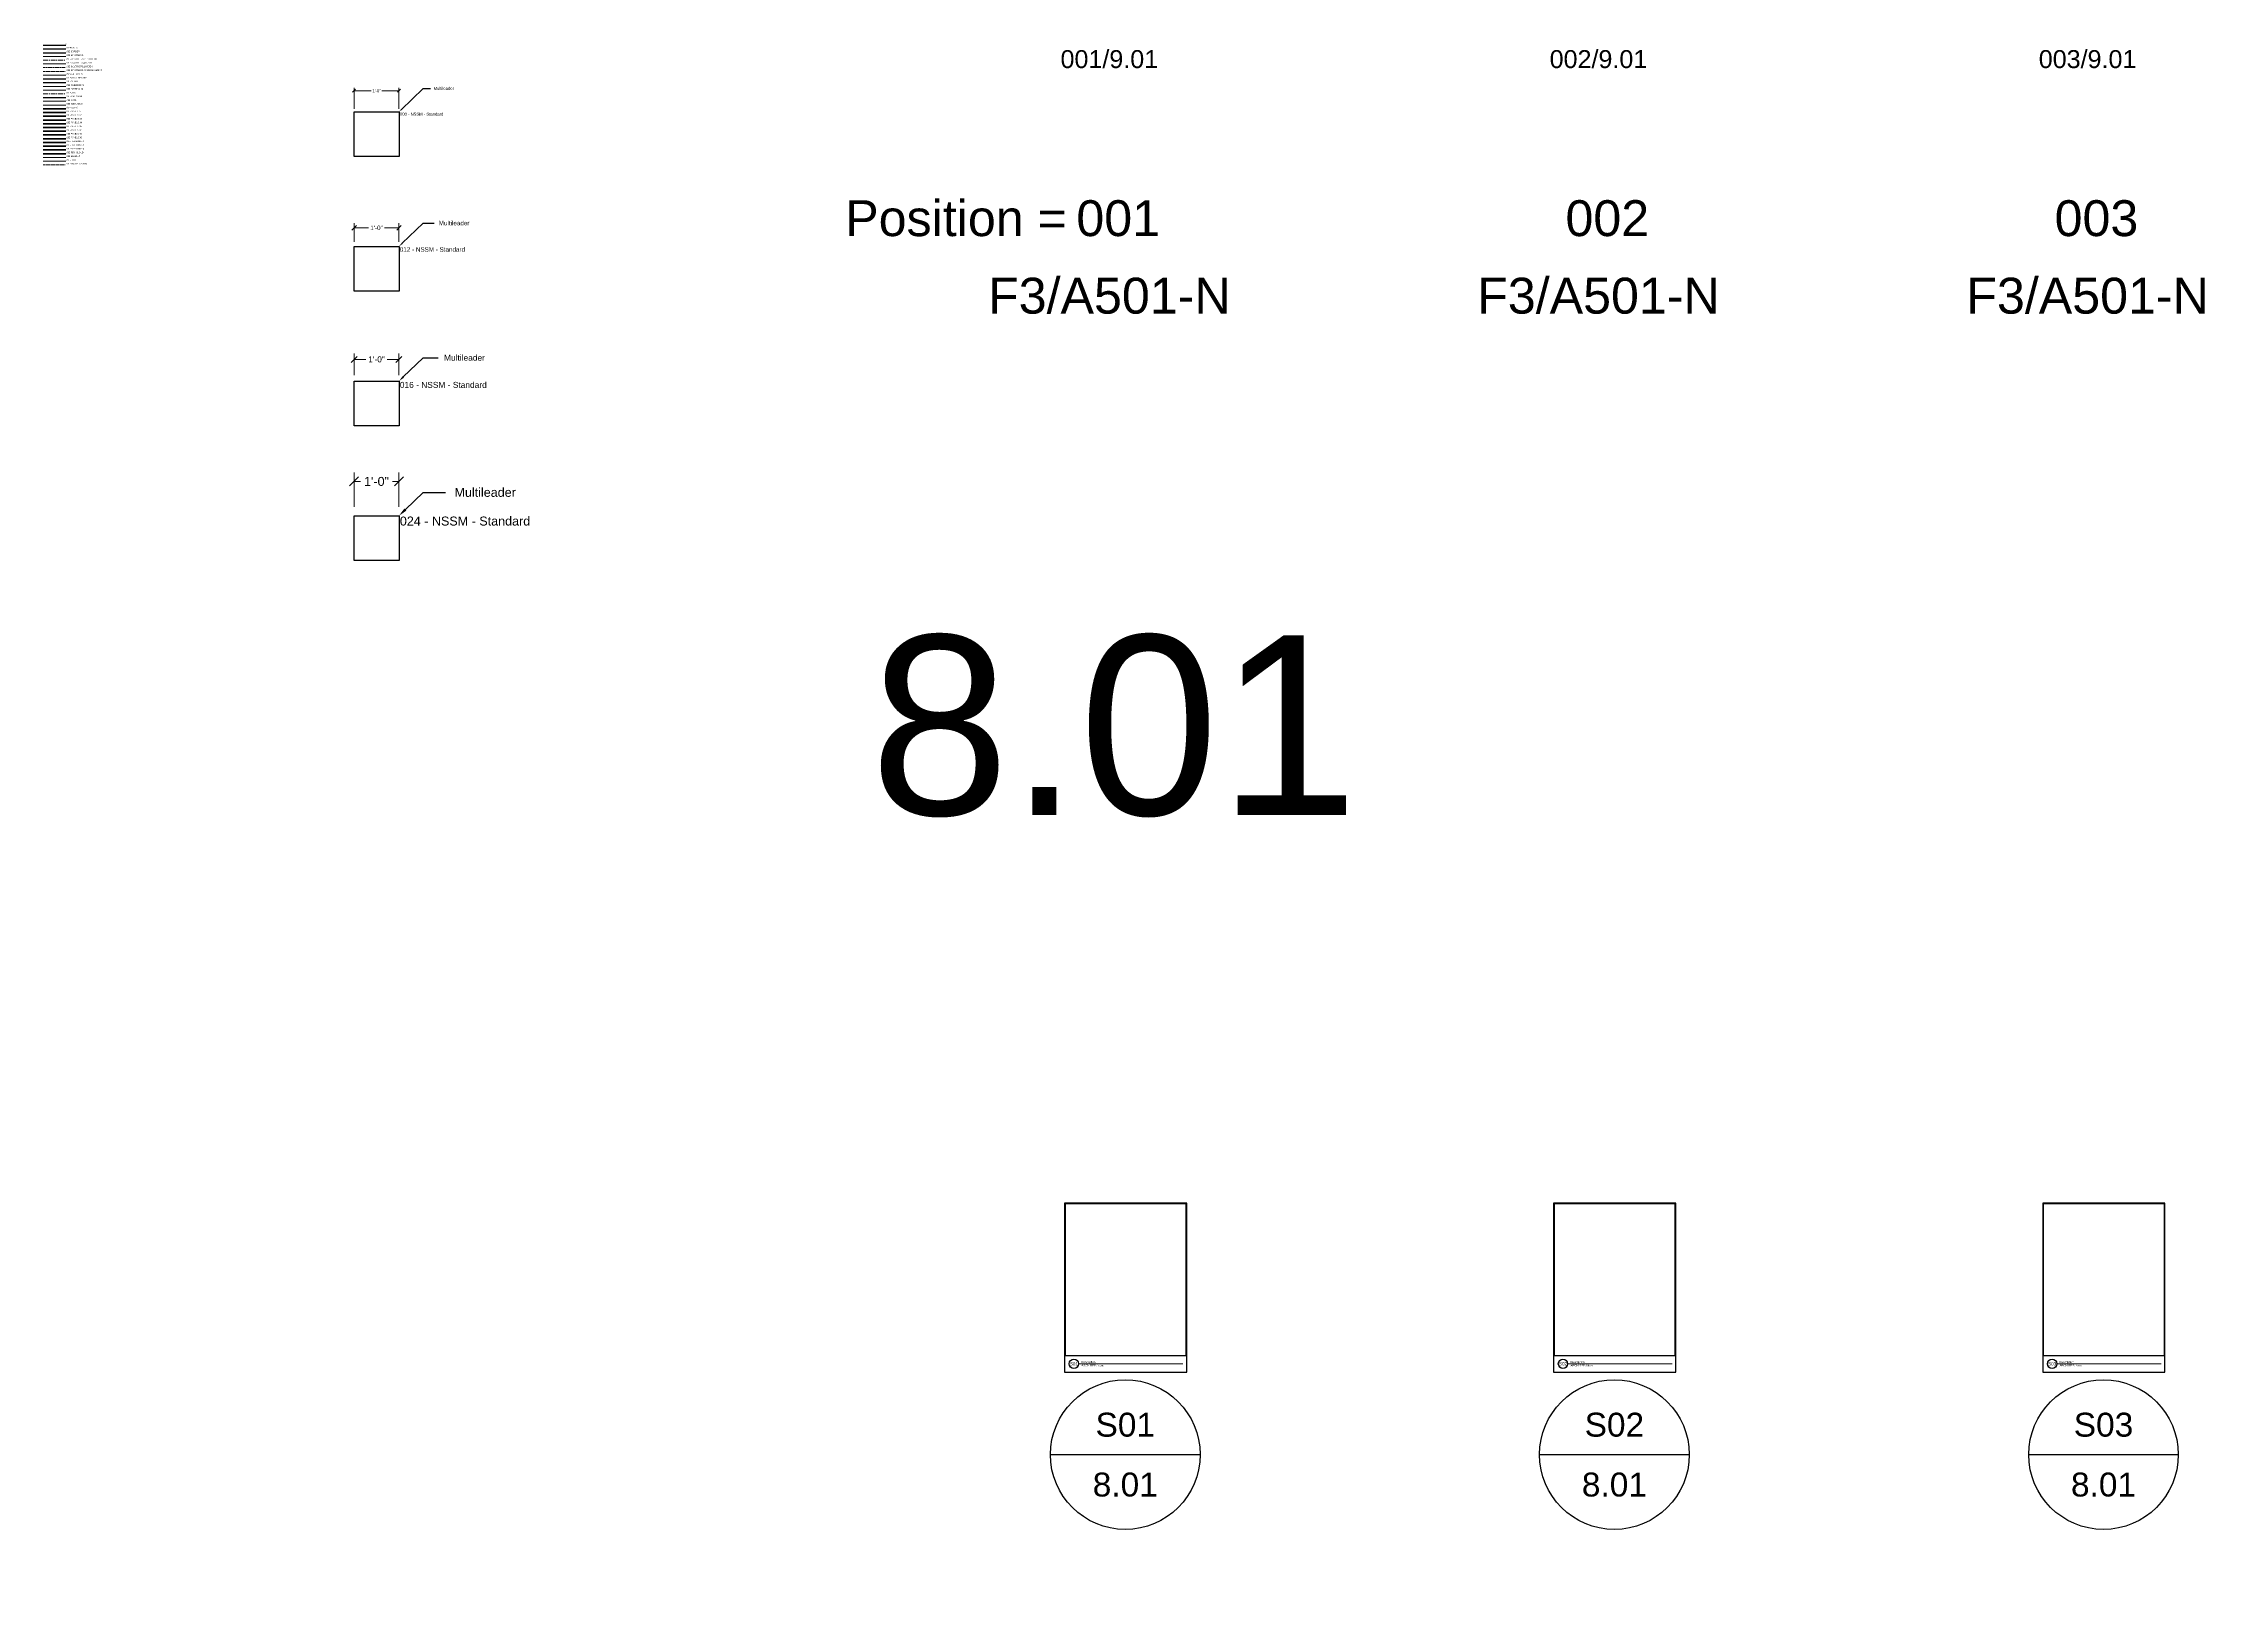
# Model space of a CAD drawing. Header units: inches. Extents: x -293 to 39679, y -468 to 488.
# Drawn here: x -293 to 285, y -422 to -4 of the extents above; entities that cross this region are included whole.
import ezdxf
from ezdxf import colors
from ezdxf.entities.mleader import LeaderData, LeaderLine
from ezdxf.enums import TextEntityAlignment as Align
from ezdxf.math import Vec2, Vec3

# ---------------------------------------------------------------- set-up
doc = ezdxf.new("R2018")
doc.units = ezdxf.units.IN
doc.header["$MEASUREMENT"] = 0
for name, pattern in [('CENTER', [2, 1.25, -0.25, 0.25, -0.25]), ('HIDDEN', [0.375, 0.25, -0.125]), ('PHANTOM2', [1.25, 0.625, -0.125, 0.125, -0.125, 0.125, -0.125])]:
    doc.linetypes.add(name, pattern=pattern)
doc.layers.get('Defpoints').update_dxf_attribs({"color": 3})
doc.layers.add('NSE-Border', color=156, linetype='Continuous', plot=False)
doc.layers.add('NSE-Construction', color=86, linetype='Continuous', plot=False)
for name, color, linetype, lineweight in [('NSE-By_Others', 252, 'Continuous', 0), ('NSE-By_Others_Centerline', 252, 'CENTER', 0), ('NSE-By_Others_Hatch', 250, 'Continuous', 0), ('NSE-By_Others_Hidden', 252, 'HIDDEN', 0), ('NSE-By_Others_Underlayment', 252, 'PHANTOM2', 13), ('NSE-Call-Outs', 51, 'Continuous', 13), ('NSE-Detail', 51, 'Continuous', 25), ('NSE-Dimensions', 51, 'Continuous', 13), ('NSE-Flashing 01', 2, 'Continuous', 40), ('NSE-Flashing 02', 111, 'Continuous', 40), ('NSE-Flashing 03', 141, 'Continuous', 40), ('NSE-Furring 01', 30, 'Continuous', 18), ('NSE-Grid', 6, 'CENTER', 13), ('NSE-Hardware', 111, 'Continuous', 25), ('NSE-Hatch', 253, 'Continuous', 13), ('NSE-Insulation', 6, 'Continuous', 13), ('NSE-Notes', 11, 'Continuous', 40), ('NSE-Panels 01', 1, 'Continuous', 40), ('NSE-Panels 02', 2, 'Continuous', 40), ('NSE-Panels 03', 3, 'Continuous', 40), ('NSE-Panels 04', 4, 'Continuous', 40), ('NSE-Panels 05', 5, 'Continuous', 40), ('NSE-Panels 06', 6, 'Continuous', 40), ('NSE-Panels 07', 30, 'Continuous', 40), ('NSE-Panels 08', 221, 'Continuous', 40), ('NSE-Rev_Cloud', 150, 'Continuous', 53), ('NSE-Sealant', 143, 'Continuous', 13), ('NSE-Title', 51, 'Continuous', 9), ('NSE-Underlayment', 6, 'PHANTOM2', 13)]:
    doc.layers.add(name, color=color, linetype=linetype, lineweight=lineweight)
doc.layers.add('NSE-Detail Border', color=7, linetype='Continuous')
doc.layers.add('Wipeouts', color=7, linetype='Continuous')
doc.styles.add('004 - NSSM - Standard', font='arial.ttf', dxfattribs={"height": 0.4})
doc.styles.add('008 - NSSM - Standard', font='arial.ttf', dxfattribs={"height": 0.8})
doc.styles.add('012 - NSSM - Standard', font='arial.ttf', dxfattribs={"height": 1.2})
doc.styles.add('016 - NSSM - Standard', font='arial.ttf', dxfattribs={"height": 1.6})
doc.styles.add('024 - NSSM - Standard', font='arial.ttf', dxfattribs={"height": 2.4})
doc.styles.add('048 - NSSM - Standard', font='arial.ttf', dxfattribs={"height": 4.8})
doc.styles.add('096 - NSSM - Standard', font='arial.ttf', dxfattribs={"height": 9.6})
doc.styles.add('Anno - NSSM - Standard', font='arial.ttf', dxfattribs={"height": 0.1})
doc.dimstyles.new('008 - NSSM - Standard', dxfattribs={"dimtxt": 0.8, "dimasz": 0.8, "dimexe": 0.8, "dimexo": 0.8, "dimgap": 0.4, "dimtad": 0, "dimtih": 1, "dimtoh": 1, "dimdec": 4, "dimzin": 3, "dimdsep": 46, "dimlunit": 4, "dimtxsty": '008 - NSSM - Standard', "dimblk": 'OBLIQUE', "dimcen": 0.8, "dimclrd": 256, "dimclre": 256, "dimclrt": 256, "dimadec": 0, "dimazin": 0, "dimtfac": 0.7, "dimtdec": 4, "dimtmove": 1, "dimatfit": 2, "dimfxl": 1, "dimtfill": 1, "dimtfillclr": 11, "dimfrac": 1, "dimtolj": 1, "dimtzin": 0, "dimlwd": 0, "dimlwe": 0, "dimarcsym": 0})
doc.dimstyles.new('012 - NSSM - Standard', dxfattribs={"dimtxt": 1.2, "dimasz": 1.2, "dimexe": 1.2, "dimexo": 1.2, "dimgap": 0.6, "dimtad": 0, "dimtih": 1, "dimtoh": 1, "dimdec": 4, "dimzin": 3, "dimdsep": 46, "dimlunit": 4, "dimtxsty": '012 - NSSM - Standard', "dimblk": 'OBLIQUE', "dimcen": 1.2, "dimclrd": 256, "dimclre": 256, "dimclrt": 256, "dimadec": 0, "dimazin": 0, "dimtfac": 0.7, "dimtdec": 4, "dimtmove": 1, "dimatfit": 2, "dimfxl": 1, "dimtfill": 1, "dimtfillclr": 11, "dimfrac": 1, "dimtolj": 1, "dimtzin": 0, "dimlwd": 0, "dimlwe": 0, "dimarcsym": 0})
doc.dimstyles.new('016 - NSSM - Standard', dxfattribs={"dimtxt": 1.6, "dimasz": 1.6, "dimexe": 1.6, "dimexo": 1.6, "dimgap": 0.8, "dimtad": 0, "dimtih": 1, "dimtoh": 1, "dimdec": 4, "dimzin": 3, "dimdsep": 46, "dimlunit": 4, "dimtxsty": '016 - NSSM - Standard', "dimblk": 'OBLIQUE', "dimcen": 1.6, "dimclrd": 256, "dimclre": 256, "dimclrt": 256, "dimadec": 0, "dimazin": 0, "dimtfac": 0.7, "dimtdec": 4, "dimtmove": 1, "dimatfit": 2, "dimfxl": 1, "dimtfill": 1, "dimtfillclr": 11, "dimfrac": 1, "dimtolj": 1, "dimtzin": 0, "dimlwd": 0, "dimlwe": 0, "dimarcsym": 0})
doc.dimstyles.new('024 - NSSM - Standard', dxfattribs={"dimtxt": 2.4, "dimasz": 2.4, "dimexe": 2.4, "dimexo": 2.4, "dimgap": 1.2, "dimtad": 0, "dimtih": 1, "dimtoh": 1, "dimdec": 4, "dimzin": 3, "dimdsep": 46, "dimlunit": 4, "dimtxsty": '024 - NSSM - Standard', "dimblk": 'OBLIQUE', "dimcen": 2.4, "dimclrd": 256, "dimclre": 256, "dimclrt": 256, "dimadec": 0, "dimazin": 0, "dimtfac": 0.7, "dimtdec": 4, "dimtmove": 1, "dimatfit": 2, "dimfxl": 1, "dimtfill": 1, "dimtfillclr": 11, "dimfrac": 1, "dimtolj": 1, "dimtzin": 0, "dimlwd": 0, "dimlwe": 0, "dimarcsym": 0})

# ---------------------------------------------------------------- blocks, each defined once
blk = doc.blocks.new('Detail Border')
blk.add_wipeout([(8.13, 1.13), (8.13, 0), (0, 0), (0, 11.31), (8.17, 11.31), (8.17, 0), (8.13, 0), (8.13, 11.27), (0.04, 11.27), (0.04, 1.13)])
at = {"layer": 'Defpoints', "ltscale": 0.0625}
blk.add_lwpolyline([(0.04, 1.13), (8.13, 1.13), (8.13, 11.27), (0.04, 11.27)], close=True, dxfattribs=at)
at = {"layer": 'Defpoints'}
blk.add_circle((0.63, 0.57), 0.312, dxfattribs=at)
at = {"layer": 'NSE-Border', "ltscale": 0.0625}
blk.add_lwpolyline([(0, 0), (8.17, 0), (8.17, 11.31), (0, 11.31)], close=True, dxfattribs=at)
at = {"layer": 'NSE-Title'}
blk.add_line((0.94, 0.57), (7.92, 0.57), dxfattribs=at)
at = {"layer": 'Defpoints', "style": '008 - NSSM - Standard'}
blk.add_attdef('DETAIL_NUMBER', text='', height=0.218, dxfattribs=at).set_placement((0.63, 0.57), align=Align.MIDDLE_CENTER)
at = {"layer": 'NSE-Title', "style": '004 - NSSM - Standard'}
blk.add_text('ARCH REF:', height=0.134, dxfattribs=at).set_placement((1.64, 0.46), align=Align.MIDDLE_CENTER)
for tag, p in [('DETAIL_DESCRIPTION', (1.13, 0.62)), ('ARCH_REF', (2.2, 0.39))]:
    blk.add_attdef(tag, p, '', height=0.134, dxfattribs=at)
blk = doc.blocks.new('*U4')
blk.add_wipeout([(8.13, 1.13), (8.13, 0), (0, 0), (0, 11.31), (8.17, 11.31), (8.17, 0), (8.13, 0), (8.13, 11.27), (0.04, 11.27), (0.04, 1.13)])
at = {"layer": 'Defpoints', "ltscale": 0.0625}
blk.add_lwpolyline([(0.04, 1.13), (8.13, 1.13), (8.13, 11.27), (0.04, 11.27)], close=True, dxfattribs=at)
at = {"layer": 'Defpoints'}
blk.add_circle((0.63, 0.57), 0.312, dxfattribs=at)
at = {"layer": 'NSE-Border', "ltscale": 0.0625}
blk.add_lwpolyline([(0, 0), (8.17, 0), (8.17, 11.31), (0, 11.31)], close=True, dxfattribs=at)
at = {"layer": 'NSE-Title'}
blk.add_line((0.94, 0.57), (7.92, 0.57), dxfattribs=at)
at = {"layer": 'Defpoints', "style": '008 - NSSM - Standard'}
blk.add_attdef('DETAIL_NUMBER', text='', height=0.218, dxfattribs=at).set_placement((0.63, 0.57), align=Align.MIDDLE_CENTER)
at = {"layer": 'NSE-Title', "style": '004 - NSSM - Standard'}
blk.add_text('ARCH REF:', height=0.134, dxfattribs=at).set_placement((1.64, 0.46), align=Align.MIDDLE_CENTER)
for tag, p in [('DETAIL_DESCRIPTION', (1.13, 0.62)), ('ARCH_REF', (2.2, 0.39))]:
    blk.add_attdef(tag, p, '', height=0.134, dxfattribs=at)
blk = doc.blocks.new('*U8')
at = {"lineweight": 30, "flags": 106}
blk.add_attdef('NOTE2', text='', height=0.0001, dxfattribs=at).set_placement((0, -0.6356), align=Align.MIDDLE_CENTER)
blk.add_wipeout([(0, 0.3437), (0.1315, 0.3176), (0.2431, 0.2431), (0.3176, 0.1315), (0.3437, 0), (0.3176, -0.1315), (0.2431, -0.2431), (0.1315, -0.3176), (0, -0.3438), (-0.1315, -0.3176), (-0.2431, -0.2431), (-0.3176, -0.1315), (-0.3438, 0), (-0.3176, 0.1315), (-0.2431, 0.2431), (-0.1315, 0.3176)]).dxf.layer = 'Wipeouts'
blk.add_line((-0.3125, 0), (0.3125, 0))
blk.add_circle((0, 0), 0.3125)
at = {"color": 5, "style": 'Anno - NSSM - Standard'}
for tag, p in [('VIEW_NUMBER', (0, 0.125)), ('SHEET_NUMBER', (0, -0.125))]:
    blk.add_attdef(tag, text='', height=0.1, dxfattribs=at).set_placement(p, align=Align.MIDDLE_CENTER)
blk = doc.blocks.new('_Oblique')
at = {"color": 0, "linetype": 'ByBlock', "lineweight": -2}
blk.add_line((-0.5, -0.5), (0.5, 0.5), dxfattribs=at)
blk = doc.blocks.new('*D14')
at = {"layer": 'Defpoints', "color": 0, "transparency": 16777216}
for p in [(-209.94, -17.16), (-209.94, -22.76), (-197.94, -22.76)]:
    blk.add_point(p, dxfattribs=at)
at = {"layer": 'NSE-Dimensions', "lineweight": 0, "transparency": 16777216}
for p, q in [((-209.94, -21.96), (-209.94, -16.36)), ((-209.94, -17.16), (-205.36, -17.16)), ((-197.94, -17.16), (-202.51, -17.16)), ((-197.94, -21.96), (-197.94, -16.36))]:
    blk.add_line(p, q, dxfattribs=at)
at = {"layer": 'NSE-Dimensions', "lineweight": 0, "transparency": 16777216, "xscale": 0.8, "yscale": 0.8, "zscale": 0.8, "rotation": 180}
blk.add_blockref('_Oblique', (-209.94, -17.16), dxfattribs=at)
at = {"layer": 'NSE-Dimensions', "lineweight": 0, "transparency": 16777216, "xscale": 0.8, "yscale": 0.8, "zscale": 0.8}
blk.add_blockref('_Oblique', (-197.94, -17.16), dxfattribs=at)
at = {"layer": 'NSE-Dimensions', "transparency": 16777216, "insert": (-203.94, -17.16), "char_height": 0.8, "attachment_point": 5, "style": '008 - NSSM - Standard', "bg_fill": 3, "box_fill_scale": 1.25, "bg_fill_color": 256, "bg_fill_true_color": 13158600, "bg_fill_transparency": 0}
blk.add_mtext('\\A1;1\'-0"', dxfattribs=at)
blk = doc.blocks.new('*D15')
at = {"layer": 'Defpoints', "color": 0, "transparency": 16777216}
for p in [(-197.94, -53.79), (-209.94, -58.76), (-197.94, -58.76)]:
    blk.add_point(p, dxfattribs=at)
at = {"layer": 'NSE-Dimensions', "lineweight": 0, "transparency": 16777216}
for p, q in [((-209.94, -57.56), (-209.94, -52.59)), ((-209.94, -53.79), (-206.07, -53.79)), ((-197.94, -53.79), (-201.8, -53.79)), ((-197.94, -57.56), (-197.94, -52.59))]:
    blk.add_line(p, q, dxfattribs=at)
at = {"layer": 'NSE-Dimensions', "lineweight": 0, "transparency": 16777216, "xscale": 1.2, "yscale": 1.2, "zscale": 1.2, "rotation": 180}
blk.add_blockref('_Oblique', (-209.94, -53.79), dxfattribs=at)
at = {"layer": 'NSE-Dimensions', "lineweight": 0, "transparency": 16777216, "xscale": 1.2, "yscale": 1.2, "zscale": 1.2}
blk.add_blockref('_Oblique', (-197.94, -53.79), dxfattribs=at)
at = {"layer": 'NSE-Dimensions', "transparency": 16777216, "insert": (-203.94, -53.79), "char_height": 1.2, "attachment_point": 5, "style": '012 - NSSM - Standard', "bg_fill": 3, "box_fill_scale": 1.25, "bg_fill_color": 256, "bg_fill_true_color": 13158600, "bg_fill_transparency": 0}
blk.add_mtext('\\A1;1\'-0"', dxfattribs=at)
blk = doc.blocks.new('*D16')
at = {"layer": 'Defpoints', "color": 0, "transparency": 16777216}
for p in [(-209.94, -88.97), (-209.94, -94.76), (-197.94, -94.76)]:
    blk.add_point(p, dxfattribs=at)
at = {"layer": 'NSE-Dimensions', "lineweight": 0, "transparency": 16777216}
for p, q in [((-209.94, -93.16), (-209.94, -87.37)), ((-209.94, -88.97), (-206.79, -88.97)), ((-197.94, -88.97), (-201.08, -88.97)), ((-197.94, -93.16), (-197.94, -87.37))]:
    blk.add_line(p, q, dxfattribs=at)
at = {"layer": 'NSE-Dimensions', "lineweight": 0, "transparency": 16777216, "xscale": 1.6, "yscale": 1.6, "zscale": 1.6, "rotation": 180}
blk.add_blockref('_Oblique', (-209.94, -88.97), dxfattribs=at)
at = {"layer": 'NSE-Dimensions', "lineweight": 0, "transparency": 16777216, "xscale": 1.6, "yscale": 1.6, "zscale": 1.6}
blk.add_blockref('_Oblique', (-197.94, -88.97), dxfattribs=at)
at = {"layer": 'NSE-Dimensions', "transparency": 16777216, "insert": (-203.94, -88.97), "char_height": 1.6, "attachment_point": 5, "style": '016 - NSSM - Standard', "bg_fill": 3, "box_fill_scale": 1.25, "bg_fill_color": 256, "bg_fill_true_color": 13158600, "bg_fill_transparency": 0}
blk.add_mtext('\\A1;1\'-0"', dxfattribs=at)
blk = doc.blocks.new('*D17')
at = {"layer": 'Defpoints', "color": 0, "transparency": 16777216}
for p in [(-209.94, -130.76), (-197.94, -130.76)]:
    blk.add_point(p, dxfattribs=at)
at = {"layer": 'NSE-Dimensions', "lineweight": 0, "transparency": 16777216}
for p, q in [((-209.94, -128.36), (-209.94, -119.2)), ((-197.94, -128.36), (-197.94, -119.2)), ((-209.94, -121.6), (-208.21, -121.6)), ((-197.94, -121.6), (-199.66, -121.6))]:
    blk.add_line(p, q, dxfattribs=at)
at = {"layer": 'NSE-Dimensions', "lineweight": 0, "transparency": 16777216, "xscale": 2.4, "yscale": 2.4, "zscale": 2.4, "rotation": 180}
blk.add_blockref('_Oblique', (-209.94, -121.6), dxfattribs=at)
at = {"layer": 'NSE-Dimensions', "lineweight": 0, "transparency": 16777216, "xscale": 2.4, "yscale": 2.4, "zscale": 2.4}
blk.add_blockref('_Oblique', (-197.94, -121.6), dxfattribs=at)
at = {"layer": 'NSE-Dimensions', "transparency": 16777216, "insert": (-203.94, -121.6), "char_height": 2.4, "attachment_point": 5, "style": '024 - NSSM - Standard', "bg_fill": 3, "box_fill_scale": 1.25, "bg_fill_color": 256, "bg_fill_true_color": 13158600, "bg_fill_transparency": 0}
blk.add_mtext('\\A1;1\'-0"', dxfattribs=at)
at = {"layer": 'Defpoints', "color": 0, "transparency": 16777216}
blk.add_point((-197.94, -121.6), dxfattribs=at)

msp = doc.modelspace()

# ---------------------------------------------------------------- linework, layer by layer
msp.add_line((-293.04027, -4.97199), (-287.04027, -4.97199))
at = {"layer": 'Defpoints'}
msp.add_line((-293.04027, -5.97199), (-287.04027, -5.97199), dxfattribs=at)
for points in [[(-209.93558, -22.76308), (-197.93558, -22.76308), (-197.93558, -34.76308), (-209.93558, -34.76308)], [(-209.93558, -58.76308), (-197.93558, -58.76308), (-197.93558, -70.76308), (-209.93558, -70.76308)], [(-209.93558, -94.76308), (-197.93558, -94.76308), (-197.93558, -106.76308), (-209.93558, -106.76308)], [(-209.93558, -130.76308), (-197.93558, -130.76308), (-197.93558, -142.76308), (-209.93558, -142.76308)]]:
    msp.add_lwpolyline(points, close=True, dxfattribs=at)
at = {"layer": 'NSE-Border'}
msp.add_line((-293.04027, -6.97199), (-287.04027, -6.97199), dxfattribs=at)
at = {"layer": 'NSE-By_Others'}
msp.add_line((-293.04027, -7.97199), (-287.04027, -7.97199), dxfattribs=at)
at = {"layer": 'NSE-By_Others_Centerline'}
msp.add_line((-293.04027, -8.97199), (-287.04027, -8.97199), dxfattribs=at)
at = {"layer": 'NSE-By_Others_Hatch'}
msp.add_line((-293.04027, -9.97199), (-287.04027, -9.97199), dxfattribs=at)
at = {"layer": 'NSE-By_Others_Hidden'}
msp.add_line((-293.04027, -10.97199), (-287.04027, -10.97199), dxfattribs=at)
at = {"layer": 'NSE-By_Others_Underlayment'}
msp.add_line((-293.04027, -11.97199), (-287.04027, -11.97199), dxfattribs=at)
at = {"layer": 'NSE-Call-Outs'}
msp.add_line((-293.04027, -12.97199), (-287.04027, -12.97199), dxfattribs=at)
at = {"layer": 'NSE-Construction'}
msp.add_line((-293.04027, -13.97199), (-287.04027, -13.97199), dxfattribs=at)
at = {"layer": 'NSE-Detail'}
msp.add_line((-293.04027, -14.97199), (-287.04027, -14.97199), dxfattribs=at)
at = {"layer": 'NSE-Dimensions'}
msp.add_line((-293.04027, -15.97199), (-287.04027, -15.97199), dxfattribs=at)
at = {"layer": 'NSE-Flashing 01'}
msp.add_line((-293.04027, -30.97199), (-287.04027, -30.97199), dxfattribs=at)
at = {"layer": 'NSE-Flashing 02'}
msp.add_line((-293.04027, -31.97199), (-287.04027, -31.97199), dxfattribs=at)
at = {"layer": 'NSE-Flashing 03'}
msp.add_line((-293.04027, -32.97199), (-287.04027, -32.97199), dxfattribs=at)
at = {"layer": 'NSE-Furring 01'}
msp.add_line((-293.04027, -16.97199), (-287.04027, -16.97199), dxfattribs=at)
at = {"layer": 'NSE-Grid'}
msp.add_line((-293.04027, -17.97199), (-287.04027, -17.97199), dxfattribs=at)
at = {"layer": 'NSE-Hardware'}
msp.add_line((-293.04027, -18.97199), (-287.04027, -18.97199), dxfattribs=at)
at = {"layer": 'NSE-Hatch'}
msp.add_line((-293.04027, -19.97199), (-287.04027, -19.97199), dxfattribs=at)
at = {"layer": 'NSE-Insulation'}
msp.add_line((-293.04027, -20.97199), (-287.04027, -20.97199), dxfattribs=at)
at = {"layer": 'NSE-Notes'}
msp.add_line((-293.04027, -21.97199), (-287.04027, -21.97199), dxfattribs=at)
at = {"layer": 'NSE-Panels 01'}
msp.add_line((-293.04027, -22.97199), (-287.04027, -22.97199), dxfattribs=at)
at = {"layer": 'NSE-Panels 02'}
msp.add_line((-293.04027, -23.97199), (-287.04027, -23.97199), dxfattribs=at)
at = {"layer": 'NSE-Panels 03'}
msp.add_line((-293.04027, -24.97199), (-287.04027, -24.97199), dxfattribs=at)
at = {"layer": 'NSE-Panels 04'}
msp.add_line((-293.04027, -25.97199), (-287.04027, -25.97199), dxfattribs=at)
at = {"layer": 'NSE-Panels 05'}
msp.add_line((-293.04027, -26.97199), (-287.04027, -26.97199), dxfattribs=at)
at = {"layer": 'NSE-Panels 06'}
msp.add_line((-293.04027, -27.97199), (-287.04027, -27.97199), dxfattribs=at)
at = {"layer": 'NSE-Panels 07'}
msp.add_line((-293.04027, -28.97199), (-287.04027, -28.97199), dxfattribs=at)
at = {"layer": 'NSE-Panels 08'}
msp.add_line((-293.04027, -29.97199), (-287.04027, -29.97199), dxfattribs=at)
at = {"layer": 'NSE-Rev_Cloud'}
msp.add_line((-293.04027, -33.97199), (-287.04027, -33.97199), dxfattribs=at)
at = {"layer": 'NSE-Sealant'}
msp.add_line((-293.04027, -34.97199), (-287.04027, -34.97199), dxfattribs=at)
at = {"layer": 'NSE-Title'}
msp.add_line((-293.04027, -35.97199), (-287.04027, -35.97199), dxfattribs=at)
at = {"layer": 'NSE-Underlayment'}
msp.add_line((-293.04027, -36.97199), (-287.04027, -36.97199), dxfattribs=at)

# ---------------------------------------------------------------- block references
at = {"layer": 'Defpoints', "color": 5}
ref = msp.add_blockref('*U8', (-3.79001, -381.75), dxfattribs=dict(at, xscale=64, yscale=64, zscale=64))
ref.add_attrib('VIEW_NUMBER', 'S01', dxfattribs={"layer": '0', "color": 5, "height": 6.4, "style": 'Anno - NSSM - Standard'}).set_placement((-3.79001, -373.75), align=Align.MIDDLE_CENTER)
ref.add_attrib('SHEET_NUMBER', '8.01', dxfattribs={"layer": '0', "color": 5, "height": 6.4, "style": 'Anno - NSSM - Standard'}).set_placement((-3.79001, -389.75), align=Align.MIDDLE_CENTER)
lines = msp.add_mtext('Note', dxfattribs={"layer": '0', "insert": (-3.79001, -422.42671), "char_height": 0.000983, "attachment_point": 1, "bg_fill": 3, "box_fill_scale": 1.5, "bg_fill_color": 256, "bg_fill_transparency": 0})
ref.add_attrib('NOTE2', '', (-3.79001, -422.42671)).embed_mtext(lines)
ref = msp.add_blockref('*U8', (126.96039, -381.75), dxfattribs=dict(at, xscale=64, yscale=64, zscale=64))
ref.add_attrib('VIEW_NUMBER', 'S02', dxfattribs={"layer": '0', "color": 5, "height": 6.4, "style": 'Anno - NSSM - Standard'}).set_placement((126.96039, -373.75), align=Align.MIDDLE_CENTER)
ref.add_attrib('SHEET_NUMBER', '8.01', dxfattribs={"layer": '0', "color": 5, "height": 6.4, "style": 'Anno - NSSM - Standard'}).set_placement((126.96039, -389.75), align=Align.MIDDLE_CENTER)
lines = msp.add_mtext('Note', dxfattribs={"layer": '0', "insert": (126.96039, -422.42671), "char_height": 0.000983, "attachment_point": 1, "bg_fill": 3, "box_fill_scale": 1.5, "bg_fill_color": 256, "bg_fill_transparency": 0})
ref.add_attrib('NOTE2', '', (126.96039, -422.42671)).embed_mtext(lines)
ref = msp.add_blockref('*U8', (257.71079, -381.75), dxfattribs=dict(at, xscale=64, yscale=64, zscale=64))
ref.add_attrib('VIEW_NUMBER', 'S03', dxfattribs={"layer": '0', "color": 5, "height": 6.4, "style": 'Anno - NSSM - Standard'}).set_placement((257.71079, -373.75), align=Align.MIDDLE_CENTER)
ref.add_attrib('SHEET_NUMBER', '8.01', dxfattribs={"layer": '0', "color": 5, "height": 6.4, "style": 'Anno - NSSM - Standard'}).set_placement((257.71079, -389.75), align=Align.MIDDLE_CENTER)
lines = msp.add_mtext('Note', dxfattribs={"layer": '0', "insert": (257.71079, -422.42671), "char_height": 0.000983, "attachment_point": 1, "bg_fill": 3, "box_fill_scale": 1.5, "bg_fill_color": 256, "bg_fill_transparency": 0})
ref.add_attrib('NOTE2', '', (257.71079, -422.42671)).embed_mtext(lines)

# ---------------------------------------------------------------- texts
at = {"insert": (-287.03836, -4.44985), "char_height": 0.4, "width": 2.1676261, "attachment_point": 1, "style": '004 - NSSM - Standard'}
msp.add_mtext('0', dxfattribs=at)
at = {"layer": 'Defpoints', "insert": (-287.03836, -5.44985), "char_height": 0.4, "width": 2.1676261, "attachment_point": 1, "style": '004 - NSSM - Standard'}
msp.add_mtext('DEFPOINTS', dxfattribs=at)
at = {"layer": 'Defpoints', "color": 5, "char_height": 4.8, "attachment_point": 2, "style": '048 - NSSM - Standard'}
for s, insert in [('001/9.01', (-8.05002, -6.28629)), ('002/9.01', (122.70038, -6.28629)), ('003/9.01', (253.45078, -6.28629))]:
    msp.add_mtext_dynamic_manual_height_columns(s, width=15.7513444, gutter_width=2, heights=[0], dxfattribs=dict(at, insert=insert))
at = {"layer": 'Defpoints'}
for s, width, gutter_width, insert, char_height, attachment_point, style in [('Position =', 118.1113651, 0.5, (-49.0258, -51.2797), 9.6, 5, '096 - NSSM - Standard'), ('001', 16.3938227, 0.5, (-5.67996, -51.2797), 9.6, 5, '096 - NSSM - Standard'), ('002', 16.3938227, 0.5, (125.07044, -51.2797), 9.6, 5, '096 - NSSM - Standard'), ('003', 16.3938227, 0.5, (255.82084, -51.28298), 9.6, 5, '096 - NSSM - Standard'), ('8.01', 15.7513444, 2, (-72.05002, -162.75), 48, 1, '048 - NSSM - Standard')]:
    msp.add_mtext_dynamic_manual_height_columns(s, width=width, gutter_width=gutter_width, heights=[0], dxfattribs=dict(at, insert=insert, char_height=char_height, attachment_point=attachment_point, style=style))
at = {"layer": 'NSE-Border', "insert": (-287.03836, -6.44985), "char_height": 0.4, "width": 2.1676261, "attachment_point": 1, "style": '004 - NSSM - Standard'}
msp.add_mtext('NSE-BORDER', dxfattribs=at)
at = {"layer": 'NSE-By_Others', "insert": (-287.03836, -7.44985), "char_height": 0.4, "width": 2.1676261, "attachment_point": 1, "style": '004 - NSSM - Standard'}
msp.add_mtext('NSE-BY_OTHERS', dxfattribs=at)
at = {"layer": 'NSE-By_Others_Centerline', "insert": (-287.03836, -8.44985), "char_height": 0.4, "width": 2.1676261, "attachment_point": 1, "style": '004 - NSSM - Standard'}
msp.add_mtext('NSE-BY_OTHERS_CENTERLINE', dxfattribs=at)
at = {"layer": 'NSE-By_Others_Hatch', "insert": (-287.03836, -9.44985), "char_height": 0.4, "width": 2.1676261, "attachment_point": 1, "style": '004 - NSSM - Standard'}
msp.add_mtext('NSE-BY_OTHERS_HATCH', dxfattribs=at)
at = {"layer": 'NSE-By_Others_Hidden', "insert": (-287.03836, -10.44985), "char_height": 0.4, "width": 2.1676261, "attachment_point": 1, "style": '004 - NSSM - Standard'}
msp.add_mtext('NSE-BY_OTHERS_HIDDEN', dxfattribs=at)
at = {"layer": 'NSE-By_Others_Underlayment', "insert": (-287.03836, -11.44985), "char_height": 0.4, "width": 2.1676261, "attachment_point": 1, "style": '004 - NSSM - Standard'}
msp.add_mtext('NSE-BY_OTHERS_UNDERLAYMENT', dxfattribs=at)
at = {"layer": 'NSE-Call-Outs', "insert": (-287.03836, -12.44985), "char_height": 0.4, "width": 2.1676261, "attachment_point": 1, "style": '004 - NSSM - Standard'}
msp.add_mtext('NSE-CALL-OUTS', dxfattribs=at)
at = {"layer": 'NSE-Call-Outs', "attachment_point": 1}
for s, width, insert, char_height, style in [('008 - NSSM - Standard', 13.5386218, (-197.7066, -22.9795), 0.8, '008 - NSSM - Standard'), ('\\A1;012 - NSSM - Standard', 29.3004436, (-197.7066, -58.9795), 1.2, '012 - NSSM - Standard'), ('016 - NSSM - Standard', 28.5256362, (-197.7066, -94.9795), 1.6, '016 - NSSM - Standard'), ('024 - NSSM - Standard', 41.3540218, (-197.7066, -130.9795), 2.4, '024 - NSSM - Standard')]:
    msp.add_mtext_dynamic_manual_height_columns(s, width=width, gutter_width=0.5, heights=[0], dxfattribs=dict(at, insert=insert, char_height=char_height, style=style))
at = {"layer": 'NSE-Construction', "insert": (-287.03836, -13.44985), "char_height": 0.4, "width": 2.1676261, "attachment_point": 1, "style": '004 - NSSM - Standard'}
msp.add_mtext('NSE-CONSTRUCTION', dxfattribs=at)
at = {"layer": 'NSE-Detail', "insert": (-287.03836, -14.44985), "char_height": 0.4, "width": 2.1676261, "attachment_point": 1, "style": '004 - NSSM - Standard'}
msp.add_mtext('NSE-DETAIL', dxfattribs=at)
at = {"layer": 'NSE-Dimensions', "insert": (-287.03836, -15.44985), "char_height": 0.4, "width": 2.1676261, "attachment_point": 1, "style": '004 - NSSM - Standard'}
msp.add_mtext('NSE-DIMENSIONS', dxfattribs=at)
at = {"layer": 'NSE-Flashing 01', "insert": (-287.03836, -30.44985), "char_height": 0.4, "width": 9.0531605, "attachment_point": 1, "style": '004 - NSSM - Standard'}
msp.add_mtext('NSE-FLASHING 01', dxfattribs=at)
at = {"layer": 'NSE-Flashing 02', "insert": (-287.03836, -31.44985), "char_height": 0.4, "width": 9.0315471, "attachment_point": 1, "style": '004 - NSSM - Standard'}
msp.add_mtext('NSE-FLASHING 02', dxfattribs=at)
at = {"layer": 'NSE-Flashing 03', "insert": (-287.03836, -32.44985), "char_height": 0.4, "width": 8.8370065, "attachment_point": 1, "style": '004 - NSSM - Standard'}
msp.add_mtext('NSE-FLASHING 03', dxfattribs=at)
at = {"layer": 'NSE-Furring 01', "insert": (-287.03836, -16.44985), "char_height": 0.4, "width": 5.7741971, "attachment_point": 1, "style": '004 - NSSM - Standard'}
msp.add_mtext('NSE-FURRING 01', dxfattribs=at)
at = {"layer": 'NSE-Grid', "insert": (-287.03836, -17.44985), "char_height": 0.4, "width": 2.1676261, "attachment_point": 1, "style": '004 - NSSM - Standard'}
msp.add_mtext('NSE-GRID', dxfattribs=at)
at = {"layer": 'NSE-Hardware', "insert": (-287.03836, -18.44985), "char_height": 0.4, "width": 2.1676261, "attachment_point": 1, "style": '004 - NSSM - Standard'}
msp.add_mtext('NSE-HARDWARE', dxfattribs=at)
at = {"layer": 'NSE-Hatch', "insert": (-287.03836, -19.44985), "char_height": 0.4, "width": 2.1676261, "attachment_point": 1, "style": '004 - NSSM - Standard'}
msp.add_mtext('NSE-HATCH', dxfattribs=at)
at = {"layer": 'NSE-Insulation', "insert": (-287.03836, -20.44985), "char_height": 0.4, "width": 2.1676261, "attachment_point": 1, "style": '004 - NSSM - Standard'}
msp.add_mtext('NSE-INSULATION', dxfattribs=at)
at = {"layer": 'NSE-Notes', "insert": (-287.03836, -21.44985), "char_height": 0.4, "width": 2.1676261, "attachment_point": 1, "style": '004 - NSSM - Standard'}
msp.add_mtext('NSE-NOTES', dxfattribs=at)
at = {"layer": 'NSE-Panels 01', "insert": (-287.03836, -22.44985), "char_height": 0.4, "width": 7.1357758, "attachment_point": 1, "style": '004 - NSSM - Standard'}
msp.add_mtext('NSE-PANELS 01', dxfattribs=at)
at = {"layer": 'NSE-Panels 02', "insert": (-287.03836, -23.44985), "char_height": 0.4, "width": 7.1357758, "attachment_point": 1, "style": '004 - NSSM - Standard'}
msp.add_mtext('NSE-PANELS 02', dxfattribs=at)
at = {"layer": 'NSE-Panels 03', "insert": (-287.03836, -24.44985), "char_height": 0.4, "width": 7.1357758, "attachment_point": 1, "style": '004 - NSSM - Standard'}
msp.add_mtext('NSE-PANELS 03', dxfattribs=at)
at = {"layer": 'NSE-Panels 04', "insert": (-287.03836, -25.44985), "char_height": 0.4, "width": 7.1357758, "attachment_point": 1, "style": '004 - NSSM - Standard'}
msp.add_mtext('NSE-PANELS 04', dxfattribs=at)
at = {"layer": 'NSE-Panels 05', "insert": (-287.03836, -26.44985), "char_height": 0.4, "width": 7.1357758, "attachment_point": 1, "style": '004 - NSSM - Standard'}
msp.add_mtext('NSE-PANELS 05', dxfattribs=at)
at = {"layer": 'NSE-Panels 06', "insert": (-287.03836, -27.44985), "char_height": 0.4, "width": 7.1357758, "attachment_point": 1, "style": '004 - NSSM - Standard'}
msp.add_mtext('NSE-PANELS 06', dxfattribs=at)
at = {"layer": 'NSE-Panels 07', "insert": (-287.03836, -28.44985), "char_height": 0.4, "width": 7.1357758, "attachment_point": 1, "style": '004 - NSSM - Standard'}
msp.add_mtext('NSE-PANELS 07', dxfattribs=at)
at = {"layer": 'NSE-Panels 08', "insert": (-287.03836, -29.44985), "char_height": 0.4, "width": 7.1357758, "attachment_point": 1, "style": '004 - NSSM - Standard'}
msp.add_mtext('NSE-PANELS 08', dxfattribs=at)
at = {"layer": 'NSE-Rev_Cloud', "insert": (-287.03836, -33.44985), "char_height": 0.4, "width": 2.1676261, "attachment_point": 1, "style": '004 - NSSM - Standard'}
msp.add_mtext('NSE-REV_CLOUD', dxfattribs=at)
at = {"layer": 'NSE-Sealant', "insert": (-287.03836, -34.44985), "char_height": 0.4, "width": 2.1676261, "attachment_point": 1, "style": '004 - NSSM - Standard'}
msp.add_mtext('NSE-SEALANT', dxfattribs=at)
at = {"layer": 'NSE-Title'}
for s, insert, char_height, width, attachment_point, style in [('NSE-TITLE', (-287.03836, -35.44985), 0.4, 2.1676261, 1, '004 - NSSM - Standard'), ('F3/A501-N', (-8.05002, -72), 9.6, 31.6499699, 5, '096 - NSSM - Standard'), ('F3/A501-N', (122.70038, -72), 9.6, 31.6499699, 5, '096 - NSSM - Standard'), ('F3/A501-N', (253.45078, -72), 9.6, 31.6499699, 5, '096 - NSSM - Standard')]:
    msp.add_mtext(s, dxfattribs=dict(at, insert=insert, char_height=char_height, width=width, attachment_point=attachment_point, style=style))
at = {"layer": 'NSE-Underlayment', "insert": (-287.03836, -36.44985), "char_height": 0.4, "width": 2.1676261, "attachment_point": 1, "style": '004 - NSSM - Standard'}
msp.add_mtext('NSE-UNDERLAYMENT', dxfattribs=at)

# ---------------------------------------------------------------- next in the draw order: block references
at = {"layer": 'NSE-Detail Border', "xscale": 4, "yscale": 4, "zscale": 4}
for name, p, values in [('Detail Border', (-20.05002, -359.75), {'DETAIL_DESCRIPTION': 'Description', 'ARCH_REF': 'None', 'DETAIL_NUMBER': 'S01'}), ('*U4', (110.70038, -359.75), {'DETAIL_DESCRIPTION': 'Description', 'ARCH_REF': 'None', 'DETAIL_NUMBER': 'S02'}), ('*U4', (241.45078, -359.75), {'DETAIL_DESCRIPTION': 'Description', 'ARCH_REF': 'None', 'DETAIL_NUMBER': 'S03'})]:
    msp.add_blockref(name, p, dxfattribs=at).add_auto_attribs(values)

# ---------------------------------------------------------------- next in the draw order: dimensions: what is measured, and where the dimension line sits
at = {"layer": 'NSE-Dimensions'}
for base, p1, p2, dimstyle, picture, middle in [((-209.93558, -17.16176), (-197.93558, -22.76308), (-209.93558, -22.76308), '008 - NSSM - Standard', '*D14', (-203.93558, -17.16176)), ((-197.93558, -53.78986), (-209.93558, -58.76308), (-197.93558, -58.76308), '012 - NSSM - Standard', '*D15', (-203.93558, -53.78986)), ((-209.93558, -88.97099), (-197.93558, -94.76308), (-209.93558, -94.76308), '016 - NSSM - Standard', '*D16', (-203.93558, -88.97099)), ((-197.93558, -121.60263), (-209.93558, -130.76308), (-197.93558, -130.76308), '024 - NSSM - Standard', '*D17', (-203.93558, -121.60263))]:
    dim = msp.add_linear_dim(base=base, p1=p1, p2=p2, dimstyle=dimstyle, dxfattribs=at)
    dim.commit()
    dim.dimension.update_dxf_attribs({"geometry": picture, "text_midpoint": middle})

# ---------------------------------------------------------------- next in the draw order: leaders
at = {"layer": 'NSE-Call-Outs'}
ml = msp.add_multileader_mtext('Standard', dxfattribs=at)
ml.set_content('Multileader', color=256, style='008 - NSSM - Standard')
ml.set_leader_properties(color=256)
ml.build(insert=Vec2(0, 0))
ml.multileader.update_dxf_attribs({"dogleg_length": 2, "arrow_head_size": 0.8})
ctx = ml.context
ctx.base_point, ctx.char_height, ctx.arrow_head_size, ctx.landing_gap_size, ctx.plane_origin = Vec3(-189.50237, -16.52484), 0.8, 0.8, 0.8, Vec3(-197.93558, -22.76308)
notes = []
notes.append((ctx, [(0, (1, 1, 0), (-191.50237, -16.52484), (1, 0), 2, [(0, [(-197.93558, -22.76308)], 0, [])])]))
ctx.mtext.insert, ctx.mtext.flow_direction = Vec3(-188.70237, -16.11829), 5
ml = msp.add_multileader_mtext('Standard', dxfattribs=at)
ml.set_content('\\A1;Multileader', color=256, style='012 - NSSM - Standard')
ml.set_leader_properties(color=256)
ml.build(insert=Vec2(0, 0))
ml.multileader.update_dxf_attribs({"dogleg_length": 3, "arrow_head_size": 1.2})
ctx = ml.context
ctx.base_point, ctx.char_height, ctx.arrow_head_size, ctx.landing_gap_size, ctx.plane_origin = Vec3(-188.50237, -52.52484), 1.2, 1.2, 1.2, Vec3(-197.93558, -58.76308)
notes.append((ctx, [(0, (1, 1, 0), (-191.50237, -52.52484), (1, 0), 3, [(0, [(-197.93558, -58.76308)], 0, [])])]))
ctx.mtext.insert, ctx.mtext.flow_direction = Vec3(-187.30237, -51.91502), 5
ml = msp.add_multileader_mtext('Standard', dxfattribs=at)
ml.set_content('Multileader', color=256, style='016 - NSSM - Standard')
ml.set_leader_properties(color=256)
ml.build(insert=Vec2(0, 0))
ml.multileader.update_dxf_attribs({"dogleg_length": 4, "arrow_head_size": 1.6})
ctx = ml.context
ctx.base_point, ctx.char_height, ctx.arrow_head_size, ctx.landing_gap_size, ctx.plane_origin = Vec3(-187.50237, -88.52484), 1.6, 1.6, 1.6, Vec3(-197.93558, -94.76308)
notes.append((ctx, [(0, (1, 1, 0), (-191.50237, -88.52484), (1, 0), 4, [(0, [(-197.93558, -94.76308)], 0, [])])]))
ctx.mtext.insert, ctx.mtext.flow_direction = Vec3(-185.90237, -87.71174), 5
ml = msp.add_multileader_mtext('Standard', dxfattribs=at)
ml.set_content('Multileader', color=256, style='024 - NSSM - Standard')
ml.set_leader_properties(color=256)
ml.build(insert=Vec2(0, 0))
ml.multileader.update_dxf_attribs({"dogleg_length": 6, "arrow_head_size": 2.4})
ctx = ml.context
ctx.base_point, ctx.char_height, ctx.arrow_head_size, ctx.landing_gap_size, ctx.plane_origin = Vec3(-185.50237, -124.52484), 2.4, 2.4, 2.4, Vec3(-197.93558, -130.76308)
notes.append((ctx, [(0, (1, 1, 0), (-191.50237, -124.52484), (1, 0), 6, [(0, [(-197.93558, -130.76308)], 0, [])])]))
ctx.mtext.insert, ctx.mtext.flow_direction = Vec3(-183.10237, -123.30519), 5
for ctx, leaders in notes:
    for number, flags, end, landing, length, lines in leaders:
        leader = LeaderData()
        leader.index, (leader.has_last_leader_line, leader.has_dogleg_vector, leader.attachment_direction) = number, flags
        leader.last_leader_point, leader.dogleg_vector, leader.dogleg_length = Vec3(end), Vec3(landing), length
        for number, points, colour, breaks in lines:
            line = LeaderLine()
            line.index, line.vertices, line.color, line.breaks = number, Vec3.list(points), colors.encode_raw_color(colour), breaks
            leader.lines.append(line)
        ctx.leaders.append(leader)

doc.saveas('drawing.dxf')
